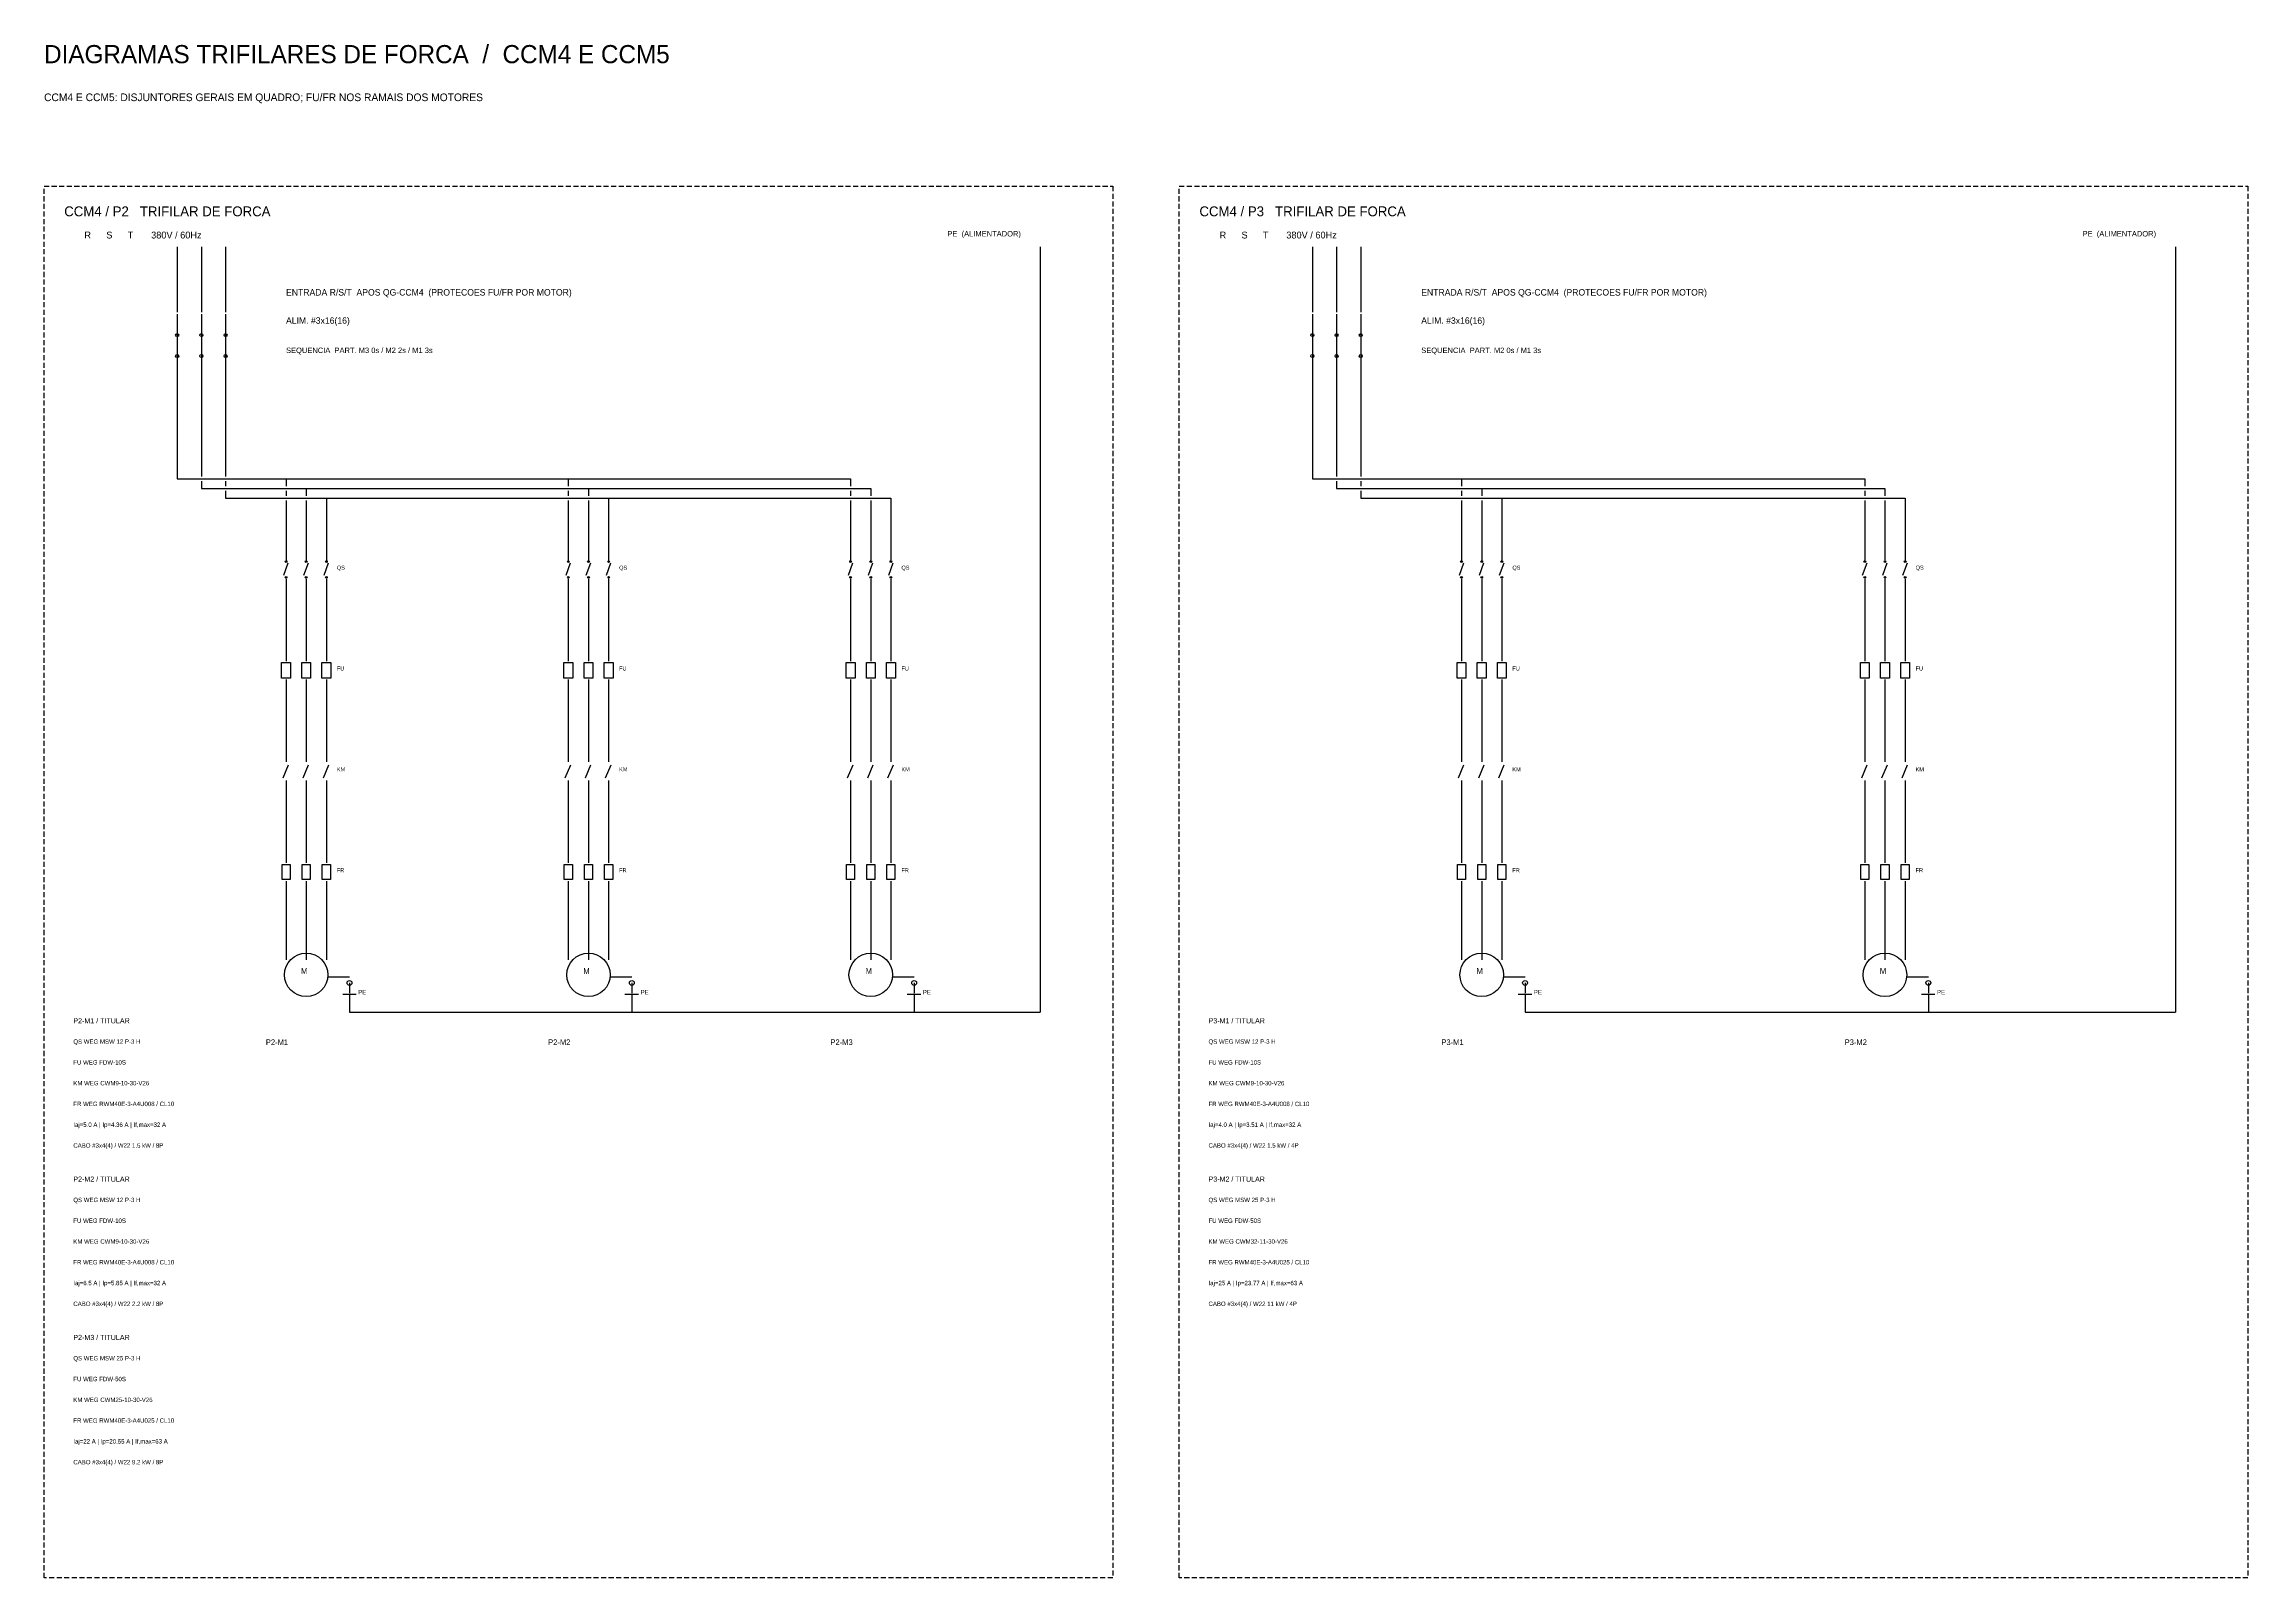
# Model space of a CAD drawing. Extents: x -646 to 641, y -554 to 322.
# Drawn here: x -267 to -157.7, y -253 to -177 of the extents above; entities that cross this region are included whole.
import ezdxf

# ---------------------------------------------------------------- set-up
doc = ezdxf.new("R2010")
doc.units = 0
doc.header["$MEASUREMENT"] = 0
doc.linetypes.add('HIDDEN', pattern=[0.375, 0.25, -0.125])
for name, color, linetype in [('_ARQ-TEXTO', 4, 'Continuous'), ('_ELT_UNIFILAR_PROC_TEXTO', 1, 'Continuous'), ('ELET_TRIFILAR_TEXTO', 4, 'Continuous')]:
    doc.layers.add(name, color=color, linetype=linetype)
doc.layers.add('ELET_TRIFILAR_DESENHO', color=5, linetype='Continuous', plot=False)

msp = doc.modelspace()

# ---------------------------------------------------------------- linework, layer by layer
at = {"layer": 'ELET_TRIFILAR_DESENHO'}
for p, q in [((-260.4, -187), (-260.4, -190.25)), ((-259.2, -187), (-259.2, -190.25)), ((-258, -187), (-258, -190.25)), ((-217.6, -187), (-217.6, -224.95)), ((-204.1, -187), (-204.1, -190.25)), ((-202.9, -187), (-202.9, -190.25)), ((-201.7, -187), (-201.7, -190.25)), ((-161.3, -187), (-161.3, -224.95)), ((-260.4, -190.35), (-260.4, -191.29)), ((-259.2, -190.35), (-259.2, -191.29)), ((-258, -190.35), (-258, -191.29)), ((-204.1, -190.35), (-204.1, -191.29)), ((-202.9, -190.35), (-202.9, -191.29)), ((-201.7, -190.35), (-201.7, -191.29)), ((-260.4, -191.29), (-260.4, -192.51)), ((-259.2, -191.29), (-259.2, -192.51)), ((-258, -191.29), (-258, -192.51)), ((-204.1, -191.29), (-204.1, -192.51)), ((-202.9, -191.29), (-202.9, -192.51)), ((-201.7, -191.29), (-201.7, -192.51)), ((-260.4, -192.51), (-260.4, -193.45)), ((-260.4, -193.45), (-260.4, -198.5)), ((-259.2, -192.51), (-259.2, -193.45)), ((-259.2, -193.45), (-259.2, -198.385)), ((-258, -192.51), (-258, -193.45)), ((-258, -193.45), (-258, -198.385)), ((-204.1, -192.51), (-204.1, -193.45)), ((-204.1, -193.45), (-204.1, -198.5)), ((-202.9, -192.51), (-202.9, -193.45)), ((-202.9, -193.45), (-202.9, -198.385)), ((-201.7, -192.51), (-201.7, -193.45)), ((-201.7, -193.45), (-201.7, -198.385)), ((-260.4, -198.5), (-227, -198.5)), ((-259.2, -198.615), (-259.2, -198.98)), ((-258, -198.615), (-258, -198.865)), ((-255, -198.5), (-255, -198.865)), ((-241, -198.5), (-241, -198.865)), ((-227, -198.5), (-227, -198.865)), ((-204.1, -198.5), (-176.7, -198.5)), ((-202.9, -198.615), (-202.9, -198.98)), ((-201.7, -198.615), (-201.7, -198.865)), ((-196.7, -198.5), (-196.7, -198.865)), ((-176.7, -198.5), (-176.7, -198.865)), ((-259.2, -198.98), (-226, -198.98)), ((-258, -199.095), (-258, -199.46)), ((-258, -199.46), (-225, -199.46)), ((-255, -199.095), (-255, -199.345)), ((-255, -199.575), (-255, -200.4)), ((-254, -198.98), (-254, -199.345)), ((-254, -199.575), (-254, -200.4)), ((-253, -199.46), (-253, -200.4)), ((-241, -199.095), (-241, -199.345)), ((-241, -199.575), (-241, -200.4)), ((-240, -198.98), (-240, -199.345)), ((-240, -199.575), (-240, -200.4)), ((-239, -199.46), (-239, -200.4)), ((-227, -199.095), (-227, -199.345)), ((-227, -199.575), (-227, -200.4)), ((-226, -198.98), (-226, -199.345)), ((-226, -199.575), (-226, -200.4)), ((-225, -199.46), (-225, -200.4)), ((-202.9, -198.98), (-175.7, -198.98)), ((-201.7, -199.095), (-201.7, -199.46)), ((-201.7, -199.46), (-174.7, -199.46)), ((-196.7, -199.095), (-196.7, -199.345)), ((-196.7, -199.575), (-196.7, -200.4)), ((-195.7, -198.98), (-195.7, -199.345)), ((-195.7, -199.575), (-195.7, -200.4)), ((-194.7, -199.46), (-194.7, -200.4)), ((-176.7, -199.095), (-176.7, -199.345)), ((-176.7, -199.575), (-176.7, -200.4)), ((-175.7, -198.98), (-175.7, -199.345)), ((-175.7, -199.575), (-175.7, -200.4)), ((-174.7, -199.46), (-174.7, -200.4)), ((-255, -200.4), (-255, -201.68)), ((-254, -200.4), (-254, -201.68)), ((-253, -200.4), (-253, -201.68)), ((-241, -200.4), (-241, -201.68)), ((-240, -200.4), (-240, -201.68)), ((-239, -200.4), (-239, -201.68)), ((-227, -200.4), (-227, -201.68)), ((-226, -200.4), (-226, -201.68)), ((-225, -200.4), (-225, -201.68)), ((-196.7, -200.4), (-196.7, -201.68)), ((-195.7, -200.4), (-195.7, -201.68)), ((-194.7, -200.4), (-194.7, -201.68)), ((-176.7, -200.4), (-176.7, -201.68)), ((-175.7, -200.4), (-175.7, -201.68)), ((-174.7, -200.4), (-174.7, -201.68)), ((-255, -201.68), (-255, -202.54)), ((-254, -201.68), (-254, -202.54)), ((-253, -201.68), (-253, -202.54)), ((-241, -201.68), (-241, -202.54)), ((-240, -201.68), (-240, -202.54)), ((-239, -201.68), (-239, -202.54)), ((-227, -201.68), (-227, -202.54)), ((-226, -201.68), (-226, -202.54)), ((-225, -201.68), (-225, -202.54)), ((-196.7, -201.68), (-196.7, -202.54)), ((-195.7, -201.68), (-195.7, -202.54)), ((-194.7, -201.68), (-194.7, -202.54)), ((-176.7, -201.68), (-176.7, -202.54)), ((-175.7, -201.68), (-175.7, -202.54)), ((-174.7, -201.68), (-174.7, -202.54)), ((-255.11, -203.29), (-254.89, -202.68)), ((-254.11, -203.29), (-253.89, -202.68)), ((-253.11, -203.29), (-252.89, -202.68)), ((-241.11, -203.29), (-240.89, -202.68)), ((-240.11, -203.29), (-239.89, -202.68)), ((-239.11, -203.29), (-238.89, -202.68)), ((-227.11, -203.29), (-226.89, -202.68)), ((-226.11, -203.29), (-225.89, -202.68)), ((-225.11, -203.29), (-224.89, -202.68)), ((-196.81, -203.29), (-196.59, -202.68)), ((-195.81, -203.29), (-195.59, -202.68)), ((-194.81, -203.29), (-194.59, -202.68)), ((-176.81, -203.29), (-176.59, -202.68)), ((-175.81, -203.29), (-175.59, -202.68)), ((-174.81, -203.29), (-174.59, -202.68)), ((-255, -203.46), (-255, -204.32)), ((-255, -204.32), (-255, -206.68)), ((-254, -203.46), (-254, -204.32)), ((-254, -204.32), (-254, -206.68)), ((-253, -203.46), (-253, -204.32)), ((-253, -204.32), (-253, -206.68)), ((-241, -203.46), (-241, -204.32)), ((-241, -204.32), (-241, -206.68)), ((-240, -203.46), (-240, -204.32)), ((-240, -204.32), (-240, -206.68)), ((-239, -203.46), (-239, -204.32)), ((-239, -204.32), (-239, -206.68)), ((-227, -203.46), (-227, -204.32)), ((-227, -204.32), (-227, -206.68)), ((-226, -203.46), (-226, -204.32)), ((-226, -204.32), (-226, -206.68)), ((-225, -203.46), (-225, -204.32)), ((-225, -204.32), (-225, -206.68)), ((-196.7, -203.46), (-196.7, -204.32)), ((-196.7, -204.32), (-196.7, -206.68)), ((-195.7, -203.46), (-195.7, -204.32)), ((-195.7, -204.32), (-195.7, -206.68)), ((-194.7, -203.46), (-194.7, -204.32)), ((-194.7, -204.32), (-194.7, -206.68)), ((-176.7, -203.46), (-176.7, -204.32)), ((-176.7, -204.32), (-176.7, -206.68)), ((-175.7, -203.46), (-175.7, -204.32)), ((-175.7, -204.32), (-175.7, -206.68)), ((-174.7, -203.46), (-174.7, -204.32)), ((-174.7, -204.32), (-174.7, -206.68)), ((-255, -206.68), (-255, -207.54)), ((-254, -206.68), (-254, -207.54)), ((-253, -206.68), (-253, -207.54)), ((-241, -206.68), (-241, -207.54)), ((-240, -206.68), (-240, -207.54)), ((-239, -206.68), (-239, -207.54)), ((-227, -206.68), (-227, -207.54)), ((-226, -206.68), (-226, -207.54)), ((-225, -206.68), (-225, -207.54)), ((-196.7, -206.68), (-196.7, -207.54)), ((-195.7, -206.68), (-195.7, -207.54)), ((-194.7, -206.68), (-194.7, -207.54)), ((-176.7, -206.68), (-176.7, -207.54)), ((-175.7, -206.68), (-175.7, -207.54)), ((-174.7, -206.68), (-174.7, -207.54)), ((-255, -208.46), (-255, -209.32)), ((-254, -208.46), (-254, -209.32)), ((-253, -208.46), (-253, -209.32)), ((-241, -208.46), (-241, -209.32)), ((-240, -208.46), (-240, -209.32)), ((-239, -208.46), (-239, -209.32)), ((-227, -208.46), (-227, -209.32)), ((-226, -208.46), (-226, -209.32)), ((-225, -208.46), (-225, -209.32)), ((-196.7, -208.46), (-196.7, -209.32)), ((-195.7, -208.46), (-195.7, -209.32)), ((-194.7, -208.46), (-194.7, -209.32)), ((-176.7, -208.46), (-176.7, -209.32)), ((-175.7, -208.46), (-175.7, -209.32)), ((-174.7, -208.46), (-174.7, -209.32)), ((-255, -209.32), (-255, -211.68)), ((-254, -209.32), (-254, -211.68)), ((-253, -209.32), (-253, -211.68)), ((-241, -209.32), (-241, -211.68)), ((-240, -209.32), (-240, -211.68)), ((-239, -209.32), (-239, -211.68)), ((-227, -209.32), (-227, -211.68)), ((-226, -209.32), (-226, -211.68)), ((-225, -209.32), (-225, -211.68)), ((-196.7, -209.32), (-196.7, -211.68)), ((-195.7, -209.32), (-195.7, -211.68)), ((-194.7, -209.32), (-194.7, -211.68)), ((-176.7, -209.32), (-176.7, -211.68)), ((-175.7, -209.32), (-175.7, -211.68)), ((-174.7, -209.32), (-174.7, -211.68)), ((-255, -211.68), (-255, -212.54)), ((-254, -211.68), (-254, -212.54)), ((-253, -211.68), (-253, -212.54)), ((-241, -211.68), (-241, -212.54)), ((-240, -211.68), (-240, -212.54)), ((-239, -211.68), (-239, -212.54)), ((-227, -211.68), (-227, -212.54)), ((-226, -211.68), (-226, -212.54)), ((-225, -211.68), (-225, -212.54)), ((-196.7, -211.68), (-196.7, -212.54)), ((-195.7, -211.68), (-195.7, -212.54)), ((-194.7, -211.68), (-194.7, -212.54)), ((-176.7, -211.68), (-176.7, -212.54)), ((-175.7, -211.68), (-175.7, -212.54)), ((-174.7, -211.68), (-174.7, -212.54)), ((-255.15, -213.33), (-254.88, -212.68)), ((-254.15, -213.33), (-253.88, -212.68)), ((-253.15, -213.33), (-252.88, -212.68)), ((-241.15, -213.33), (-240.88, -212.68)), ((-240.15, -213.33), (-239.88, -212.68)), ((-239.15, -213.33), (-238.88, -212.68)), ((-227.15, -213.33), (-226.88, -212.68)), ((-226.15, -213.33), (-225.88, -212.68)), ((-225.15, -213.33), (-224.88, -212.68)), ((-196.85, -213.33), (-196.58, -212.68)), ((-195.85, -213.33), (-195.58, -212.68)), ((-194.85, -213.33), (-194.58, -212.68)), ((-176.85, -213.33), (-176.58, -212.68)), ((-175.85, -213.33), (-175.58, -212.68)), ((-174.85, -213.33), (-174.58, -212.68)), ((-255, -213.46), (-255, -214.32)), ((-254, -213.46), (-254, -214.32)), ((-253, -213.46), (-253, -214.32)), ((-241, -213.46), (-241, -214.32)), ((-240, -213.46), (-240, -214.32)), ((-239, -213.46), (-239, -214.32)), ((-227, -213.46), (-227, -214.32)), ((-226, -213.46), (-226, -214.32)), ((-225, -213.46), (-225, -214.32)), ((-196.7, -213.46), (-196.7, -214.32)), ((-195.7, -213.46), (-195.7, -214.32)), ((-194.7, -213.46), (-194.7, -214.32)), ((-176.7, -213.46), (-176.7, -214.32)), ((-175.7, -213.46), (-175.7, -214.32)), ((-174.7, -213.46), (-174.7, -214.32)), ((-255, -214.32), (-255, -216.68)), ((-254, -214.32), (-254, -216.68)), ((-253, -214.32), (-253, -216.68)), ((-241, -214.32), (-241, -216.68)), ((-240, -214.32), (-240, -216.68)), ((-239, -214.32), (-239, -216.68)), ((-227, -214.32), (-227, -216.68)), ((-226, -214.32), (-226, -216.68)), ((-225, -214.32), (-225, -216.68)), ((-196.7, -214.32), (-196.7, -216.68)), ((-195.7, -214.32), (-195.7, -216.68)), ((-194.7, -214.32), (-194.7, -216.68)), ((-176.7, -214.32), (-176.7, -216.68)), ((-175.7, -214.32), (-175.7, -216.68)), ((-174.7, -214.32), (-174.7, -216.68)), ((-255, -216.68), (-255, -217.54)), ((-254, -216.68), (-254, -217.54)), ((-253, -216.68), (-253, -217.54)), ((-241, -216.68), (-241, -217.54)), ((-240, -216.68), (-240, -217.54)), ((-239, -216.68), (-239, -217.54)), ((-227, -216.68), (-227, -217.54)), ((-226, -216.68), (-226, -217.54)), ((-225, -216.68), (-225, -217.54)), ((-196.7, -216.68), (-196.7, -217.54)), ((-195.7, -216.68), (-195.7, -217.54)), ((-194.7, -216.68), (-194.7, -217.54)), ((-176.7, -216.68), (-176.7, -217.54)), ((-175.7, -216.68), (-175.7, -217.54)), ((-174.7, -216.68), (-174.7, -217.54)), ((-255, -218.46), (-255, -219.32)), ((-254, -218.46), (-254, -219.32)), ((-253, -218.46), (-253, -219.32)), ((-241, -218.46), (-241, -219.32)), ((-240, -218.46), (-240, -219.32)), ((-239, -218.46), (-239, -219.32)), ((-227, -218.46), (-227, -219.32)), ((-226, -218.46), (-226, -219.32)), ((-225, -218.46), (-225, -219.32)), ((-196.7, -218.46), (-196.7, -219.32)), ((-195.7, -218.46), (-195.7, -219.32)), ((-194.7, -218.46), (-194.7, -219.32)), ((-176.7, -218.46), (-176.7, -219.32)), ((-175.7, -218.46), (-175.7, -219.32)), ((-174.7, -218.46), (-174.7, -219.32)), ((-255, -219.32), (-255, -221)), ((-254, -219.32), (-254, -221)), ((-253, -219.32), (-253, -221)), ((-241, -219.32), (-241, -221)), ((-240, -219.32), (-240, -221)), ((-239, -219.32), (-239, -221)), ((-227, -219.32), (-227, -221)), ((-226, -219.32), (-226, -221)), ((-225, -219.32), (-225, -221)), ((-196.7, -219.32), (-196.7, -221)), ((-195.7, -219.32), (-195.7, -221)), ((-194.7, -219.32), (-194.7, -221)), ((-176.7, -219.32), (-176.7, -221)), ((-175.7, -219.32), (-175.7, -221)), ((-174.7, -219.32), (-174.7, -221)), ((-255, -221), (-255, -222.36)), ((-254, -221), (-254, -222.36)), ((-253, -221), (-253, -222.36)), ((-241, -221), (-241, -222.36)), ((-240, -221), (-240, -222.36)), ((-239, -221), (-239, -222.36)), ((-227, -221), (-227, -222.36)), ((-226, -221), (-226, -222.36)), ((-225, -221), (-225, -222.36)), ((-196.7, -221), (-196.7, -222.36)), ((-195.7, -221), (-195.7, -222.36)), ((-194.7, -221), (-194.7, -222.36)), ((-176.7, -221), (-176.7, -222.36)), ((-175.7, -221), (-175.7, -222.36)), ((-174.7, -221), (-174.7, -222.36)), ((-252.92, -223.2), (-251.85, -223.2)), ((-252.19, -224.05), (-251.52, -224.05)), ((-251.85, -223.5), (-251.85, -224)), ((-251.85, -224.05), (-251.85, -224.95)), ((-238.92, -223.2), (-237.85, -223.2)), ((-238.19, -224.05), (-237.52, -224.05)), ((-237.85, -223.5), (-237.85, -224)), ((-237.85, -224.05), (-237.85, -224.95)), ((-224.92, -223.2), (-223.85, -223.2)), ((-224.19, -224.05), (-223.52, -224.05)), ((-223.85, -223.5), (-223.85, -224)), ((-223.85, -224.05), (-223.85, -224.95)), ((-194.62, -223.2), (-193.55, -223.2)), ((-193.89, -224.05), (-193.22, -224.05)), ((-193.55, -223.5), (-193.55, -224)), ((-193.55, -224.05), (-193.55, -224.95)), ((-174.62, -223.2), (-173.55, -223.2)), ((-173.89, -224.05), (-173.22, -224.05)), ((-173.55, -223.5), (-173.55, -224)), ((-173.55, -224.05), (-173.55, -224.95)), ((-251.85, -224.95), (-217.6, -224.95)), ((-193.55, -224.95), (-161.3, -224.95))]:
    msp.add_line(p, q, dxfattribs=at)
at = {"layer": 'ELET_TRIFILAR_DESENHO', "linetype": 'HIDDEN'}
for points in [[(-267, -184), (-214, -184), (-214, -253), (-267, -253)], [(-210.7, -184), (-157.7, -184), (-157.7, -253), (-210.7, -253)]]:
    msp.add_lwpolyline(points, close=True, dxfattribs=at)
at = {"layer": 'ELET_TRIFILAR_DESENHO'}
for points in [[(-255.22, -207.61), (-254.78, -207.61), (-254.78, -208.39), (-255.22, -208.39)], [(-254.22, -207.61), (-253.78, -207.61), (-253.78, -208.39), (-254.22, -208.39)], [(-253.22, -207.61), (-252.78, -207.61), (-252.78, -208.39), (-253.22, -208.39)], [(-241.22, -207.61), (-240.78, -207.61), (-240.78, -208.39), (-241.22, -208.39)], [(-240.22, -207.61), (-239.78, -207.61), (-239.78, -208.39), (-240.22, -208.39)], [(-239.22, -207.61), (-238.78, -207.61), (-238.78, -208.39), (-239.22, -208.39)], [(-227.22, -207.61), (-226.78, -207.61), (-226.78, -208.39), (-227.22, -208.39)], [(-226.22, -207.61), (-225.78, -207.61), (-225.78, -208.39), (-226.22, -208.39)], [(-225.22, -207.61), (-224.78, -207.61), (-224.78, -208.39), (-225.22, -208.39)], [(-196.92, -207.61), (-196.48, -207.61), (-196.48, -208.39), (-196.92, -208.39)], [(-195.92, -207.61), (-195.48, -207.61), (-195.48, -208.39), (-195.92, -208.39)], [(-194.92, -207.61), (-194.48, -207.61), (-194.48, -208.39), (-194.92, -208.39)], [(-176.92, -207.61), (-176.48, -207.61), (-176.48, -208.39), (-176.92, -208.39)], [(-175.92, -207.61), (-175.48, -207.61), (-175.48, -208.39), (-175.92, -208.39)], [(-174.92, -207.61), (-174.48, -207.61), (-174.48, -208.39), (-174.92, -208.39)], [(-255.2, -217.63), (-254.8, -217.63), (-254.8, -218.37), (-255.2, -218.37)], [(-254.2, -217.63), (-253.8, -217.63), (-253.8, -218.37), (-254.2, -218.37)], [(-253.2, -217.63), (-252.8, -217.63), (-252.8, -218.37), (-253.2, -218.37)], [(-241.2, -217.63), (-240.8, -217.63), (-240.8, -218.37), (-241.2, -218.37)], [(-240.2, -217.63), (-239.8, -217.63), (-239.8, -218.37), (-240.2, -218.37)], [(-239.2, -217.63), (-238.8, -217.63), (-238.8, -218.37), (-239.2, -218.37)], [(-227.2, -217.63), (-226.8, -217.63), (-226.8, -218.37), (-227.2, -218.37)], [(-226.2, -217.63), (-225.8, -217.63), (-225.8, -218.37), (-226.2, -218.37)], [(-225.2, -217.63), (-224.8, -217.63), (-224.8, -218.37), (-225.2, -218.37)], [(-196.9, -217.63), (-196.5, -217.63), (-196.5, -218.37), (-196.9, -218.37)], [(-195.9, -217.63), (-195.5, -217.63), (-195.5, -218.37), (-195.9, -218.37)], [(-194.9, -217.63), (-194.5, -217.63), (-194.5, -218.37), (-194.9, -218.37)], [(-176.9, -217.63), (-176.5, -217.63), (-176.5, -218.37), (-176.9, -218.37)], [(-175.9, -217.63), (-175.5, -217.63), (-175.5, -218.37), (-175.9, -218.37)], [(-174.9, -217.63), (-174.5, -217.63), (-174.5, -218.37), (-174.9, -218.37)]]:
    msp.add_lwpolyline(points, close=True, dxfattribs=at)
for centre, radius in [((-260.4, -191.38), 0.075), ((-260.4, -192.42), 0.075), ((-259.2, -191.38), 0.075), ((-259.2, -192.42), 0.075), ((-258, -191.38), 0.075), ((-258, -192.42), 0.075), ((-204.1, -191.38), 0.075), ((-204.1, -192.42), 0.075), ((-202.9, -191.38), 0.075), ((-202.9, -192.42), 0.075), ((-201.7, -191.38), 0.075), ((-201.7, -192.42), 0.075), ((-255, -202.61), 0.045), ((-254, -202.61), 0.045), ((-253, -202.61), 0.045), ((-241, -202.61), 0.045), ((-240, -202.61), 0.045), ((-239, -202.61), 0.045), ((-227, -202.61), 0.045), ((-226, -202.61), 0.045), ((-225, -202.61), 0.045), ((-196.7, -202.61), 0.045), ((-195.7, -202.61), 0.045), ((-194.7, -202.61), 0.045), ((-176.7, -202.61), 0.045), ((-175.7, -202.61), 0.045), ((-174.7, -202.61), 0.045), ((-255, -203.39), 0.045), ((-254, -203.39), 0.045), ((-253, -203.39), 0.045), ((-241, -203.39), 0.045), ((-240, -203.39), 0.045), ((-239, -203.39), 0.045), ((-227, -203.39), 0.045), ((-226, -203.39), 0.045), ((-225, -203.39), 0.045), ((-196.7, -203.39), 0.045), ((-195.7, -203.39), 0.045), ((-194.7, -203.39), 0.045), ((-176.7, -203.39), 0.045), ((-175.7, -203.39), 0.045), ((-174.7, -203.39), 0.045), ((-254, -223.1), 1.08), ((-240, -223.1), 1.08), ((-226, -223.1), 1.08), ((-195.7, -223.1), 1.08), ((-175.7, -223.1), 1.08), ((-251.85, -223.5), 0.12), ((-237.85, -223.5), 0.12), ((-223.85, -223.5), 0.12), ((-193.55, -223.5), 0.12), ((-173.55, -223.5), 0.12)]:
    msp.add_circle(centre, radius, dxfattribs=at)

# ---------------------------------------------------------------- texts
at = {"layer": '_ARQ-TEXTO', "insert": (-267, -177), "char_height": 0.9, "attachment_point": 1}
msp.add_mtext('DIAGRAMAS TRIFILARES DE FORCA  /  CCM4 E CCM5', dxfattribs=at)
at = {"layer": '_ELT_UNIFILAR_PROC_TEXTO', "attachment_point": 1}
for s, insert, char_height in [('P2-M1 / TITULAR', (-265.55, -225.25), 0.255), ('P3-M1 / TITULAR', (-209.25, -225.25), 0.255), ('P2-M1', (-256, -226.3), 0.28), ('P2-M2', (-242, -226.3), 0.28), ('P2-M3', (-228, -226.3), 0.28), ('P3-M1', (-197.7, -226.3), 0.28), ('P3-M2', (-177.7, -226.3), 0.28), ('P2-M2 / TITULAR', (-265.55, -233.1), 0.255), ('P3-M2 / TITULAR', (-209.25, -233.1), 0.255), ('P2-M3 / TITULAR', (-265.55, -240.95), 0.255)]:
    msp.add_mtext(s, dxfattribs=dict(at, insert=insert, char_height=char_height))
at = {"layer": 'ELET_TRIFILAR_TEXTO', "attachment_point": 1}
for s, insert, char_height in [('CCM4 E CCM5: DISJUNTORES GERAIS EM QUADRO; FU/FR NOS RAMAIS DOS MOTORES', (-267, -179.4), 0.38), ('CCM4 / P2   TRIFILAR DE FORCA', (-266, -185), 0.49), ('CCM4 / P3   TRIFILAR DE FORCA', (-209.7, -185), 0.49), ('R      S      T       380V / 60Hz', (-265, -186.25), 0.34), ('PE  (ALIMENTADOR)', (-222.2, -186.22), 0.27), ('R      S      T       380V / 60Hz', (-208.7, -186.25), 0.34), ('PE  (ALIMENTADOR)', (-165.9, -186.22), 0.27), ('ENTRADA R/S/T  APOS QG-CCM4  (PROTECOES FU/FR POR MOTOR)', (-255, -189.1), 0.32), ('ENTRADA R/S/T  APOS QG-CCM4  (PROTECOES FU/FR POR MOTOR)', (-198.7, -189.1), 0.32), ('ALIM. #3x16(16)', (-255, -190.5), 0.32), ('ALIM. #3x16(16)', (-198.7, -190.5), 0.32), ('SEQUENCIA  PART. M3 0s / M2 2s / M1 3s', (-255, -192), 0.27), ('SEQUENCIA  PART. M2 0s / M1 3s', (-198.7, -192), 0.27), ('QS', (-252.48, -202.81), 0.2), ('QS', (-238.48, -202.81), 0.2), ('QS', (-224.48, -202.81), 0.2), ('QS', (-194.18, -202.81), 0.2), ('QS', (-174.18, -202.81), 0.2), ('FU', (-252.48, -207.81), 0.2), ('FU', (-238.48, -207.81), 0.2), ('FU', (-224.48, -207.81), 0.2), ('FU', (-194.18, -207.81), 0.2), ('FU', (-174.18, -207.81), 0.2), ('KM', (-252.48, -212.81), 0.2), ('KM', (-238.48, -212.81), 0.2), ('KM', (-224.48, -212.81), 0.2), ('KM', (-194.18, -212.81), 0.2), ('KM', (-174.18, -212.81), 0.2), ('FR', (-252.48, -217.81), 0.2), ('FR', (-238.48, -217.81), 0.2), ('FR', (-224.48, -217.81), 0.2), ('FR', (-194.18, -217.81), 0.2), ('FR', (-174.18, -217.81), 0.2), ('M', (-254.26, -222.76), 0.29), ('M', (-240.26, -222.76), 0.29), ('M', (-226.26, -222.76), 0.29), ('M', (-195.96, -222.76), 0.29), ('M', (-175.96, -222.76), 0.29), ('PE', (-251.42, -223.85), 0.22), ('PE', (-237.42, -223.85), 0.22), ('PE', (-223.42, -223.85), 0.22), ('PE', (-193.12, -223.85), 0.22), ('PE', (-173.12, -223.85), 0.22), ('QS WEG MSW 12 P-3 H', (-265.55, -226.3), 0.218), ('FU WEG FDW-10S', (-265.55, -227.33), 0.218), ('QS WEG MSW 12 P-3 H', (-209.25, -226.3), 0.218), ('FU WEG FDW-10S', (-209.25, -227.33), 0.218), ('KM WEG CWM9-10-30-V26', (-265.55, -228.36), 0.218), ('KM WEG CWM9-10-30-V26', (-209.25, -228.36), 0.218), ('FR WEG RWM40E-3-A4U008 / CL10', (-265.55, -229.39), 0.218), ('FR WEG RWM40E-3-A4U008 / CL10', (-209.25, -229.39), 0.218), ('Iaj=5.0 A | Ip=4.36 A | If,max=32 A', (-265.55, -230.42), 0.218), ('Iaj=4.0 A | Ip=3.51 A | If,max=32 A', (-209.25, -230.42), 0.218), ('CABO #3x4(4) / W22 1.5 kW / 8P', (-265.55, -231.45), 0.218), ('CABO #3x4(4) / W22 1.5 kW / 4P', (-209.25, -231.45), 0.218), ('QS WEG MSW 12 P-3 H', (-265.55, -234.15), 0.218), ('QS WEG MSW 25 P-3 H', (-209.25, -234.15), 0.218), ('FU WEG FDW-10S', (-265.55, -235.18), 0.218), ('FU WEG FDW-50S', (-209.25, -235.18), 0.218), ('KM WEG CWM9-10-30-V26', (-265.55, -236.21), 0.218), ('KM WEG CWM32-11-30-V26', (-209.25, -236.21), 0.218), ('FR WEG RWM40E-3-A4U008 / CL10', (-265.55, -237.24), 0.218), ('Iaj=6.5 A | Ip=5.85 A | If,max=32 A', (-265.55, -238.27), 0.218), ('FR WEG RWM40E-3-A4U025 / CL10', (-209.25, -237.24), 0.218), ('Iaj=25 A | Ip=23.77 A | If,max=63 A', (-209.25, -238.27), 0.218), ('CABO #3x4(4) / W22 2.2 kW / 8P', (-265.55, -239.3), 0.218), ('CABO #3x4(4) / W22 11 kW / 4P', (-209.25, -239.3), 0.218), ('QS WEG MSW 25 P-3 H', (-265.55, -242), 0.218), ('FU WEG FDW-50S', (-265.55, -243.03), 0.218), ('KM WEG CWM25-10-30-V26', (-265.55, -244.06), 0.218), ('FR WEG RWM40E-3-A4U025 / CL10', (-265.55, -245.09), 0.218), ('Iaj=22 A | Ip=20.55 A | If,max=63 A', (-265.55, -246.12), 0.218), ('CABO #3x4(4) / W22 9.2 kW / 8P', (-265.55, -247.15), 0.218)]:
    msp.add_mtext(s, dxfattribs=dict(at, insert=insert, char_height=char_height))

doc.saveas('drawing.dxf')
